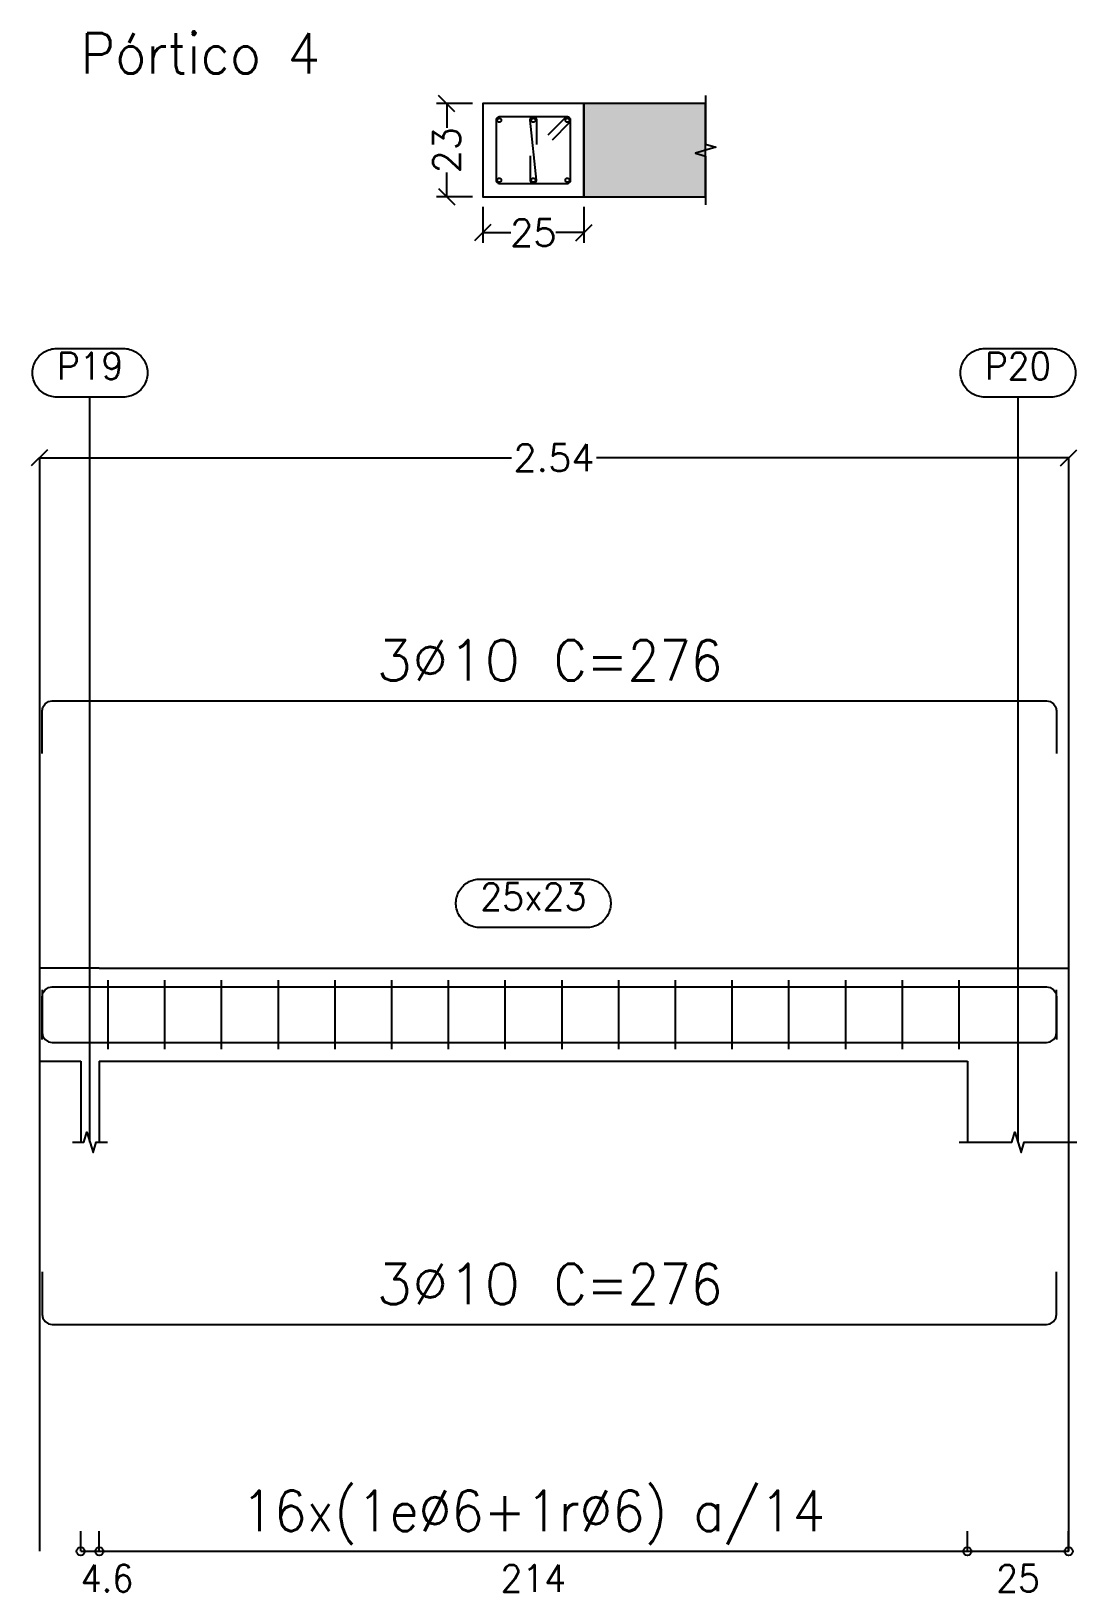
# Model space of a CAD drawing. Header units: millimetres. Extents: x 2071 to 2712, y 1262 to 1380.
# Drawn here: x 2451.82 to 2456.98, y 1302.08 to 1309.79 of the extents above; entities that cross this region are included whole.
import ezdxf
from ezdxf.enums import TextEntityAlignment as Align

# ---------------------------------------------------------------- set-up
doc = ezdxf.new("R2010")
doc.units = ezdxf.units.MM
doc.layers.add('.pormenores', color=8, linetype='Continuous')
doc.layers.add('POR_COT_COMPRIMENTO_PROJECTADO', color=122, linetype='Continuous', lineweight=0)
doc.layers.add('SEC_COTAS_SEC_DIM_VIGA', color=122, linetype='Continuous', lineweight=0)
doc.styles.add('CYPETXT_0.2_romans', font='ROMANS__.TTF', dxfattribs={"height": 0.133333})
doc.styles.add('CYPETXT_romans', font='ROMANS__.TTF', dxfattribs={"height": 0.2})
doc.dimstyles.new('cype_oblique', dxfattribs={"dimtxt": 0.18, "dimasz": 0.18, "dimexe": 0.05, "dimexo": 0.05, "dimgap": 0, "dimtad": 0, "dimdec": 4, "dimzin": 0, "dimdsep": 46, "dimtxsty": 'CYPETXT_0.2_romans', "dimblk": 'OBLIQUE', "dimtsz": 0.04, "dimcen": 0.09, "dimadec": 0, "dimazin": 0, "dimtfac": 1, "dimtdec": 4, "dimtofl": 0, "dimtmove": 2, "dimatfit": 3, "dimfxl": 1, "dimtolj": 1, "dimtzin": 0, "dimarcsym": 0})

# ---------------------------------------------------------------- blocks, each defined once
blk = doc.blocks.new('*D157')
at = {"layer": 'Defpoints', "color": 0, "transparency": 16777216}
for p in [(2454.0502, 1308.968), (2454.5502, 1308.968), (2454.5502, 1308.7907)]:
    blk.add_point(p, dxfattribs=at)
at = {"layer": 'SEC_COTAS_SEC_DIM_VIGA', "color": 0, "lineweight": -2, "transparency": 16777216}
for p, q in [((2454.0502, 1308.918), (2454.0502, 1308.7407)), ((2454.5502, 1308.918), (2454.5502, 1308.7407)), ((2454.0902, 1308.8307), (2454.0102, 1308.7507)), ((2454.0502, 1308.7907), (2454.1896, 1308.7907)), ((2454.5502, 1308.7907), (2454.4107, 1308.7907)), ((2454.5102, 1308.7507), (2454.5902, 1308.8307))]:
    blk.add_line(p, q, dxfattribs=at)
at = {"layer": 'SEC_COTAS_SEC_DIM_VIGA', "color": 0, "transparency": 16777216, "insert": (2454.3002, 1308.7907), "char_height": 0.13333, "attachment_point": 5, "style": 'CYPETXT_0.2_romans'}
blk.add_mtext('\\A1;25', dxfattribs=at)
blk = doc.blocks.new('_OBLIQUE')
at = {"color": 0, "linetype": 'ByBlock'}
blk.add_line((-0.5, -0.5), (0.5, 0.5), dxfattribs=at)
blk = doc.blocks.new('*D158')
at = {"layer": 'Defpoints', "color": 0, "transparency": 16777216}
for p in [(2453.8728, 1309.428), (2454.0502, 1309.428), (2454.0502, 1308.968)]:
    blk.add_point(p, dxfattribs=at)
at = {"layer": 'SEC_COTAS_SEC_DIM_VIGA', "color": 0, "lineweight": -2, "transparency": 16777216}
for p, q in [((2454.0002, 1309.428), (2453.8228, 1309.428)), ((2453.9128, 1309.388), (2453.8328, 1309.468)), ((2453.8728, 1309.428), (2453.8728, 1309.3085)), ((2453.8728, 1308.968), (2453.8728, 1309.0874)), ((2454.0002, 1308.968), (2453.8228, 1308.968)), ((2453.8328, 1309.008), (2453.9128, 1308.928))]:
    blk.add_line(p, q, dxfattribs=at)
at = {"layer": 'SEC_COTAS_SEC_DIM_VIGA', "color": 0, "transparency": 16777216, "insert": (2453.8728, 1309.198), "char_height": 0.13333, "attachment_point": 5, "rotation": 90, "style": 'CYPETXT_0.2_romans'}
blk.add_mtext('\\A1;23', dxfattribs=at)
blk = doc.blocks.new('*D159')
at = {"layer": 'Defpoints', "color": 0, "transparency": 16777216}
for p in [(2451.8622, 1307.6787), (2451.8622, 1307.6787), (2456.9422, 1307.6787)]:
    blk.add_point(p, dxfattribs=at)
at = {"layer": 'POR_COT_COMPRIMENTO_PROJECTADO', "color": 0, "lineweight": -2, "transparency": 16777216}
for p, q in [((2451.9022, 1307.7187), (2451.8222, 1307.6387)), ((2456.9022, 1307.6387), (2456.9822, 1307.7187)), ((2451.8622, 1307.6787), (2451.8622, 1307.6787)), ((2451.8622, 1307.6787), (2454.1921, 1307.6787)), ((2456.9422, 1307.6787), (2454.6122, 1307.6787)), ((2456.9422, 1307.6787), (2456.9422, 1307.6787))]:
    blk.add_line(p, q, dxfattribs=at)
at = {"layer": 'POR_COT_COMPRIMENTO_PROJECTADO', "color": 0, "transparency": 16777216, "insert": (2454.4022, 1307.6787), "char_height": 0.13333, "attachment_point": 5, "style": 'CYPETXT_0.2_romans'}
blk.add_mtext('\\A1;2.54', dxfattribs=at)

msp = doc.modelspace()

# ---------------------------------------------------------------- hatches: boundary and pattern name
at = {"layer": '.pormenores', "true_color": 0xdad7d3}
msp.add_hatch(color=254, dxfattribs=at).paths.add_polyline_path([(2455.15016, 1309.42798), (2454.55016, 1309.42798), (2454.55016, 1308.96798), (2455.15016, 1308.96798)], flags=0)

# ---------------------------------------------------------------- linework, layer by layer
at = {"layer": '.pormenores'}
for p, q in [((2452.11216, 1307.67865), (2452.11216, 1307.97865)), ((2456.69216, 1307.67865), (2456.69216, 1307.97865)), ((2451.86215, 1307.67865), (2451.86215, 1302.27865)), ((2452.11216, 1304.29865), (2452.11216, 1307.67865)), ((2456.69216, 1304.29865), (2456.69216, 1307.67865)), ((2456.94216, 1307.67865), (2456.94216, 1302.27865)), ((2452.15816, 1305.15865), (2456.44216, 1305.15865)), ((2452.20016, 1305.09865), (2452.20016, 1304.75865)), ((2452.48016, 1305.09865), (2452.48016, 1304.75865)), ((2452.76016, 1305.09865), (2452.76016, 1304.75865)), ((2453.04016, 1305.09865), (2453.04016, 1304.75865)), ((2453.32016, 1305.09865), (2453.32016, 1304.75865)), ((2453.60016, 1305.09865), (2453.60016, 1304.75865)), ((2453.88016, 1305.09865), (2453.88016, 1304.75865)), ((2454.16016, 1305.09865), (2454.16016, 1304.75865)), ((2454.44016, 1305.09865), (2454.44016, 1304.75865)), ((2454.72016, 1305.09865), (2454.72016, 1304.75865)), ((2455.00016, 1305.09865), (2455.00016, 1304.75865)), ((2455.28016, 1305.09865), (2455.28016, 1304.75865)), ((2455.56016, 1305.09865), (2455.56016, 1304.75865)), ((2455.84016, 1305.09865), (2455.84016, 1304.75865)), ((2456.12016, 1305.09865), (2456.12016, 1304.75865)), ((2456.40016, 1305.09865), (2456.40016, 1304.75865)), ((2452.06616, 1304.69865), (2452.06616, 1304.29865)), ((2452.15816, 1304.69865), (2456.44216, 1304.69865)), ((2452.15816, 1304.69865), (2452.15816, 1304.29865)), ((2456.44216, 1304.69865), (2456.44216, 1304.29865)), ((2456.94216, 1304.69865), (2456.94216, 1304.29865)), ((2452.06616, 1302.27865), (2452.06616, 1302.37865)), ((2452.15816, 1302.27865), (2452.15816, 1302.37865)), ((2456.44216, 1302.27865), (2456.44216, 1302.37865))]:
    msp.add_line(p, q, dxfattribs=at)
for points in [[(2454.55016, 1309.42798), (2454.05016, 1309.42798), (2454.05016, 1308.96798), (2454.55016, 1308.96798), (2454.55016, 1309.42798)], [(2452.27616, 1308.21865), (2452.28418, 1308.21838), (2452.29215, 1308.21758), (2452.30006, 1308.21625), (2452.30786, 1308.21439), (2452.31552, 1308.21201), (2452.32301, 1308.20913), (2452.33028, 1308.20575), (2452.33731, 1308.2019), (2452.34407, 1308.19758), (2452.35053, 1308.19283), (2452.35665, 1308.18765), (2452.36242, 1308.18207), (2452.3678, 1308.17613), (2452.37277, 1308.16983), (2452.37731, 1308.16322), (2452.38139, 1308.15632), (2452.38501, 1308.14916), (2452.38814, 1308.14178), (2452.39077, 1308.1342), (2452.39289, 1308.12647), (2452.39449, 1308.11861), (2452.39556, 1308.11066), (2452.39609, 1308.10266), (2452.39609, 1308.09464), (2452.39556, 1308.08664), (2452.39449, 1308.07869), (2452.39289, 1308.07083), (2452.39077, 1308.0631), (2452.38814, 1308.05552), (2452.38501, 1308.04814), (2452.38139, 1308.04098), (2452.37731, 1308.03408), (2452.37277, 1308.02747), (2452.3678, 1308.02118), (2452.36242, 1308.01523), (2452.35665, 1308.00965), (2452.35053, 1308.00448), (2452.34407, 1307.99972), (2452.33731, 1307.9954), (2452.33028, 1307.99155), (2452.32301, 1307.98817), (2452.31552, 1307.98529), (2452.30786, 1307.98292), (2452.30006, 1307.98106), (2452.29215, 1307.97972), (2452.28418, 1307.97892), (2452.27616, 1307.97865), (2451.94816, 1307.97865), (2451.94014, 1307.97892), (2451.93217, 1307.97972), (2451.92426, 1307.98106), (2451.91646, 1307.98292), (2451.9088, 1307.98529), (2451.90131, 1307.98817), (2451.89404, 1307.99155), (2451.88701, 1307.9954), (2451.88025, 1307.99972), (2451.87379, 1308.00448), (2451.86767, 1308.00965), (2451.8619, 1308.01523), (2451.85652, 1308.02118), (2451.85155, 1308.02747), (2451.84701, 1308.03408), (2451.84293, 1308.04098), (2451.83931, 1308.04814), (2451.83618, 1308.05552), (2451.83355, 1308.0631), (2451.83143, 1308.07083), (2451.82983, 1308.07869), (2451.82876, 1308.08664), (2451.82823, 1308.09464), (2451.82823, 1308.10266), (2451.82876, 1308.11066), (2451.82983, 1308.11861), (2451.83143, 1308.12647), (2451.83355, 1308.1342), (2451.83618, 1308.14178), (2451.83931, 1308.14916), (2451.84293, 1308.15632), (2451.84701, 1308.16322), (2451.85155, 1308.16983), (2451.85652, 1308.17613), (2451.8619, 1308.18207), (2451.86767, 1308.18765), (2451.87379, 1308.19283), (2451.88025, 1308.19758), (2451.88701, 1308.2019), (2451.89404, 1308.20575), (2451.90131, 1308.20913), (2451.9088, 1308.21201), (2451.91646, 1308.21439), (2451.92426, 1308.21625), (2451.93217, 1308.21758), (2451.94014, 1308.21838), (2451.94816, 1308.21865), (2452.27616, 1308.21865)], [(2456.85616, 1308.21865), (2456.86418, 1308.21838), (2456.87215, 1308.21758), (2456.88006, 1308.21625), (2456.88786, 1308.21439), (2456.89552, 1308.21201), (2456.90301, 1308.20913), (2456.91028, 1308.20575), (2456.91731, 1308.2019), (2456.92407, 1308.19758), (2456.93053, 1308.19283), (2456.93665, 1308.18765), (2456.94242, 1308.18207), (2456.9478, 1308.17613), (2456.95277, 1308.16983), (2456.95731, 1308.16322), (2456.96139, 1308.15632), (2456.96501, 1308.14916), (2456.96814, 1308.14178), (2456.97077, 1308.1342), (2456.97289, 1308.12647), (2456.97449, 1308.11861), (2456.97556, 1308.11066), (2456.97609, 1308.10266), (2456.97609, 1308.09464), (2456.97556, 1308.08664), (2456.97449, 1308.07869), (2456.97289, 1308.07083), (2456.97077, 1308.0631), (2456.96814, 1308.05552), (2456.96501, 1308.04814), (2456.96139, 1308.04098), (2456.95731, 1308.03408), (2456.95277, 1308.02747), (2456.9478, 1308.02118), (2456.94242, 1308.01523), (2456.93665, 1308.00965), (2456.93053, 1308.00448), (2456.92407, 1307.99972), (2456.91731, 1307.9954), (2456.91028, 1307.99155), (2456.90301, 1307.98817), (2456.89552, 1307.98529), (2456.88786, 1307.98292), (2456.88006, 1307.98106), (2456.87215, 1307.97972), (2456.86418, 1307.97892), (2456.85616, 1307.97865), (2456.52816, 1307.97865), (2456.52014, 1307.97892), (2456.51217, 1307.97972), (2456.50426, 1307.98106), (2456.49646, 1307.98292), (2456.4888, 1307.98529), (2456.48131, 1307.98817), (2456.47404, 1307.99155), (2456.46701, 1307.9954), (2456.46025, 1307.99972), (2456.45379, 1308.00448), (2456.44767, 1308.00965), (2456.4419, 1308.01523), (2456.43652, 1308.02118), (2456.43155, 1308.02747), (2456.42701, 1308.03408), (2456.42293, 1308.04098), (2456.41931, 1308.04814), (2456.41618, 1308.05552), (2456.41355, 1308.0631), (2456.41143, 1308.07083), (2456.40983, 1308.07869), (2456.40876, 1308.08664), (2456.40823, 1308.09464), (2456.40823, 1308.10266), (2456.40876, 1308.11066), (2456.40983, 1308.11861), (2456.41143, 1308.12647), (2456.41355, 1308.1342), (2456.41618, 1308.14178), (2456.41931, 1308.14916), (2456.42293, 1308.15632), (2456.42701, 1308.16322), (2456.43155, 1308.16983), (2456.43652, 1308.17613), (2456.4419, 1308.18207), (2456.44767, 1308.18765), (2456.45379, 1308.19283), (2456.46025, 1308.19758), (2456.46701, 1308.2019), (2456.47404, 1308.20575), (2456.48131, 1308.20913), (2456.4888, 1308.21201), (2456.49646, 1308.21439), (2456.50426, 1308.21625), (2456.51217, 1308.21758), (2456.52014, 1308.21838), (2456.52816, 1308.21865), (2456.85616, 1308.21865)], [(2454.56216, 1305.59865), (2454.57018, 1305.59838), (2454.57815, 1305.59758), (2454.58606, 1305.59625), (2454.59386, 1305.59439), (2454.60152, 1305.59201), (2454.60901, 1305.58913), (2454.61628, 1305.58575), (2454.62331, 1305.5819), (2454.63007, 1305.57758), (2454.63653, 1305.57283), (2454.64265, 1305.56765), (2454.64842, 1305.56207), (2454.6538, 1305.55613), (2454.65877, 1305.54983), (2454.66331, 1305.54322), (2454.66739, 1305.53632), (2454.67101, 1305.52916), (2454.67414, 1305.52178), (2454.67677, 1305.5142), (2454.67889, 1305.50647), (2454.68049, 1305.49861), (2454.68156, 1305.49066), (2454.68209, 1305.48266), (2454.68209, 1305.47464), (2454.68156, 1305.46664), (2454.68049, 1305.45869), (2454.67889, 1305.45083), (2454.67677, 1305.4431), (2454.67414, 1305.43552), (2454.67101, 1305.42814), (2454.66739, 1305.42098), (2454.66331, 1305.41408), (2454.65877, 1305.40747), (2454.6538, 1305.40118), (2454.64842, 1305.39523), (2454.64265, 1305.38965), (2454.63653, 1305.38448), (2454.63007, 1305.37972), (2454.62331, 1305.3754), (2454.61628, 1305.37155), (2454.60901, 1305.36817), (2454.60152, 1305.36529), (2454.59386, 1305.36292), (2454.58606, 1305.36106), (2454.57815, 1305.35972), (2454.57018, 1305.35892), (2454.56216, 1305.35865), (2454.03816, 1305.35865), (2454.03014, 1305.35892), (2454.02217, 1305.35972), (2454.01426, 1305.36106), (2454.00646, 1305.36292), (2453.9988, 1305.36529), (2453.99131, 1305.36817), (2453.98404, 1305.37155), (2453.97701, 1305.3754), (2453.97025, 1305.37972), (2453.96379, 1305.38448), (2453.95767, 1305.38965), (2453.9519, 1305.39523), (2453.94652, 1305.40118), (2453.94155, 1305.40747), (2453.93701, 1305.41408), (2453.93293, 1305.42098), (2453.92931, 1305.42814), (2453.92618, 1305.43552), (2453.92355, 1305.4431), (2453.92143, 1305.45083), (2453.91983, 1305.45869), (2453.91876, 1305.46664), (2453.91823, 1305.47464), (2453.91823, 1305.48266), (2453.91876, 1305.49066), (2453.91983, 1305.49861), (2453.92143, 1305.50647), (2453.92355, 1305.5142), (2453.92618, 1305.52178), (2453.92931, 1305.52916), (2453.93293, 1305.53632), (2453.93701, 1305.54322), (2453.94155, 1305.54983), (2453.94652, 1305.55613), (2453.9519, 1305.56207), (2453.95767, 1305.56765), (2453.96379, 1305.57283), (2453.97025, 1305.57758), (2453.97701, 1305.5819), (2453.98404, 1305.58575), (2453.99131, 1305.58913), (2453.9988, 1305.59201), (2454.00646, 1305.59439), (2454.01426, 1305.59625), (2454.02217, 1305.59758), (2454.03014, 1305.59838), (2454.03816, 1305.59865), (2454.56216, 1305.59865)]]:
    msp.add_lwpolyline(points, close=True, dxfattribs=at)
at = {"layer": '.pormenores', "color": 254, "true_color": 0xdad7d3}
msp.add_lwpolyline([(2455.15016, 1309.42798), (2454.55016, 1309.42798), (2454.55016, 1308.96798), (2455.15016, 1308.96798)], close=True, dxfattribs=at)
at = {"layer": '.pormenores'}
for points in [[(2455.15016, 1309.42798), (2454.55016, 1309.42798), (2454.55016, 1308.96798), (2455.15016, 1308.96798)], [(2455.15016, 1309.46798), (2455.15016, 1309.22798), (2455.20016, 1309.21298), (2455.10016, 1309.18298), (2455.15016, 1309.16798), (2455.15016, 1308.92798)], [(2454.39462, 1309.24982), (2454.47947, 1309.33467), (2454.48146, 1309.3371), (2454.48294, 1309.33986), (2454.48385, 1309.34286), (2454.48416, 1309.34598), (2454.48385, 1309.34911), (2454.48294, 1309.35211), (2454.48146, 1309.35487), (2454.47947, 1309.3573), (2454.47705, 1309.35929), (2454.47428, 1309.36077), (2454.47128, 1309.36168), (2454.46816, 1309.36198), (2454.13216, 1309.36198), (2454.12604, 1309.36077), (2454.12085, 1309.3573), (2454.11738, 1309.35211), (2454.11616, 1309.34598), (2454.11616, 1309.04998), (2454.11738, 1309.04386), (2454.12085, 1309.03867), (2454.12604, 1309.0352), (2454.13216, 1309.03398), (2454.46816, 1309.03398), (2454.47428, 1309.0352), (2454.47947, 1309.03867), (2454.48294, 1309.04386), (2454.48416, 1309.04998), (2454.48416, 1309.34598), (2454.48385, 1309.34911), (2454.48294, 1309.35211), (2454.48146, 1309.35487), (2454.47947, 1309.3573), (2454.47705, 1309.35929), (2454.47428, 1309.36077), (2454.47128, 1309.36168), (2454.46816, 1309.36198), (2454.46504, 1309.36168), (2454.46204, 1309.36077), (2454.45927, 1309.35929), (2454.45685, 1309.3573), (2454.37199, 1309.27245)], [(2454.28416, 1309.16998), (2454.28416, 1309.04998), (2454.28456, 1309.04642), (2454.28574, 1309.04304), (2454.28765, 1309.04001), (2454.29018, 1309.03748), (2454.29322, 1309.03557), (2454.2966, 1309.03439), (2454.30016, 1309.03398), (2454.30372, 1309.03439), (2454.3071, 1309.03557), (2454.31014, 1309.03748), (2454.31267, 1309.04001), (2454.31458, 1309.04304), (2454.31576, 1309.04642), (2454.31616, 1309.04998), (2454.28416, 1309.34598), (2454.28456, 1309.34955), (2454.28574, 1309.35293), (2454.28765, 1309.35596), (2454.29018, 1309.35849), (2454.29322, 1309.3604), (2454.2966, 1309.36158), (2454.30016, 1309.36198), (2454.30372, 1309.36158), (2454.3071, 1309.3604), (2454.31014, 1309.35849), (2454.31267, 1309.35596), (2454.31458, 1309.35293), (2454.31576, 1309.34955), (2454.31616, 1309.34598), (2454.31616, 1309.22598)], [(2451.87595, 1306.21865), (2451.87595, 1306.42865), (2451.87976, 1306.44779), (2451.8906, 1306.46401), (2451.90682, 1306.47485), (2451.92595, 1306.47865), (2456.83216, 1306.47865), (2456.85129, 1306.47485), (2456.86752, 1306.46401), (2456.87835, 1306.44779), (2456.88216, 1306.42865), (2456.88216, 1306.21865)], [(2452.15816, 1305.15865), (2452.06616, 1305.15865), (2451.86215, 1305.15865), (2451.86215, 1304.69865), (2452.06616, 1304.69865)], [(2456.44216, 1305.15865), (2456.94216, 1305.15865), (2456.94216, 1304.69865)], [(2451.87595, 1304.80665), (2451.87595, 1305.01665), (2451.87976, 1305.03579), (2451.8906, 1305.05201), (2451.90682, 1305.06285), (2451.92595, 1305.06665), (2456.83216, 1305.06665), (2456.85129, 1305.06285), (2456.86752, 1305.05201), (2456.87835, 1305.03579), (2456.88216, 1305.01665), (2456.88216, 1304.80665)], [(2451.87595, 1305.05065), (2451.87595, 1304.84065), (2451.87976, 1304.82152), (2451.8906, 1304.8053), (2451.90682, 1304.79446), (2451.92595, 1304.79065), (2456.83216, 1304.79065), (2456.85129, 1304.79446), (2456.86752, 1304.8053), (2456.87835, 1304.82152), (2456.88216, 1304.84065), (2456.88216, 1305.05065)], [(2452.02616, 1304.29865), (2452.08216, 1304.29865), (2452.09716, 1304.34865), (2452.12716, 1304.24865), (2452.14216, 1304.29865), (2452.19816, 1304.29865)], [(2456.40216, 1304.29865), (2456.66216, 1304.29865), (2456.67716, 1304.34865), (2456.70716, 1304.24865), (2456.72216, 1304.29865), (2456.98216, 1304.29865)], [(2451.87595, 1303.65865), (2451.87595, 1303.44865), (2451.87976, 1303.42952), (2451.8906, 1303.4133), (2451.90682, 1303.40246), (2451.92595, 1303.39865), (2456.83216, 1303.39865), (2456.85129, 1303.40246), (2456.86752, 1303.4133), (2456.87835, 1303.42952), (2456.88216, 1303.44865), (2456.88216, 1303.65865)], [(2452.06616, 1302.27865), (2452.15816, 1302.27865), (2452.15816, 1302.37865)], [(2452.15816, 1302.27865), (2456.44216, 1302.27865), (2456.44216, 1302.37865)], [(2456.44216, 1302.27865), (2456.94216, 1302.27865), (2456.94216, 1302.37865)]]:
    msp.add_lwpolyline(points, dxfattribs=at)
for centre, radius in [((2454.13216, 1309.34598), 0.01), ((2454.30016, 1309.34598), 0.01), ((2454.46816, 1309.34598), 0.01), ((2454.13216, 1309.04998), 0.01), ((2454.30016, 1309.04998), 0.01), ((2454.46816, 1309.04998), 0.01), ((2452.06616, 1302.27865), 0.02), ((2452.15816, 1302.27865), 0.02), ((2452.15816, 1302.27865), 0.02), ((2456.44216, 1302.27865), 0.02), ((2456.44216, 1302.27865), 0.02), ((2456.94216, 1302.27865), 0.02)]:
    msp.add_circle(centre, radius, dxfattribs=at)

# ---------------------------------------------------------------- texts
at = {"layer": '.pormenores', "style": 'CYPETXT_romans'}
for s, height, width, p, p2 in [('Pórtico 4', 0.2, 0.808977, (2452.06616, 1309.57598), (2453.24816, 1309.57598)), ('P19', 0.133333, 0.837611, (2451.94816, 1308.06532), (2452.27616, 1308.06532)), ('P20', 0.133333, 0.837611, (2456.52816, 1308.06532), (2456.85616, 1308.06532)), ('3%%c10', 0.2, 0.945763, (2453.52506, 1306.57865), (2454.23606, 1306.57865)), (' C=276', 0.2, 0.754144, (2454.27606, 1306.57865), (2455.23306, 1306.57865)), ('25x23', 0.133333, 0.840683, (2454.03816, 1305.44532), (2454.56216, 1305.44532)), ('3%%c10', 0.2, 0.945763, (2453.52506, 1303.49865), (2454.23606, 1303.49865)), (' C=276', 0.2, 0.754144, (2454.27606, 1303.49865), (2455.23306, 1303.49865)), ('16x(1e%%c6+1r%%c6) a/14', 0.2, 0.829428, (2452.86016, 1302.37865), (2455.74016, 1302.37865)), ('4.6', 0.133333, 0.806056, (2452.06616, 1302.07865), (2452.32616, 1302.07865)), ('214', 0.133333, 0.840941, (2454.13816, 1302.07865), (2454.46216, 1302.07865)), ('25', 0.133333, 0.840941, (2456.58416, 1302.07865), (2456.80016, 1302.07865))]:
    msp.add_text(s, height=height, dxfattribs=dict(at, width=width)).set_placement(p, p2, align=Align.FIT)

# ---------------------------------------------------------------- dimensions: what is measured, and where the dimension line sits
at = {"layer": '.pormenores'}
for p2, distance, text, picture, middle in [((2454.05016, 1309.42798), 0.17733, '23', '*D158', (2453.87283, 1309.19798)), ((2454.55016, 1308.96798), -0.17733, '25', '*D157', (2454.30016, 1308.79065))]:
    dim = msp.add_aligned_dim(p1=(2454.05016, 1308.96798), p2=p2, distance=distance, text=text, dimstyle='cype_oblique', dxfattribs=at)
    dim.commit()
    dim.dimension.update_dxf_attribs({"geometry": picture, "text_midpoint": middle})
dim = msp.add_aligned_dim(p1=(2456.94216, 1307.67865), p2=(2451.86215, 1307.67865), distance=0, text='2.54', dimstyle='cype_oblique', override={"dimexe": 0, "dimexo": 0}, dxfattribs=at)
dim.commit()
dim.dimension.update_dxf_attribs({"geometry": '*D159', "text_midpoint": (2454.40216, 1307.67865)})

doc.saveas('drawing.dxf')
